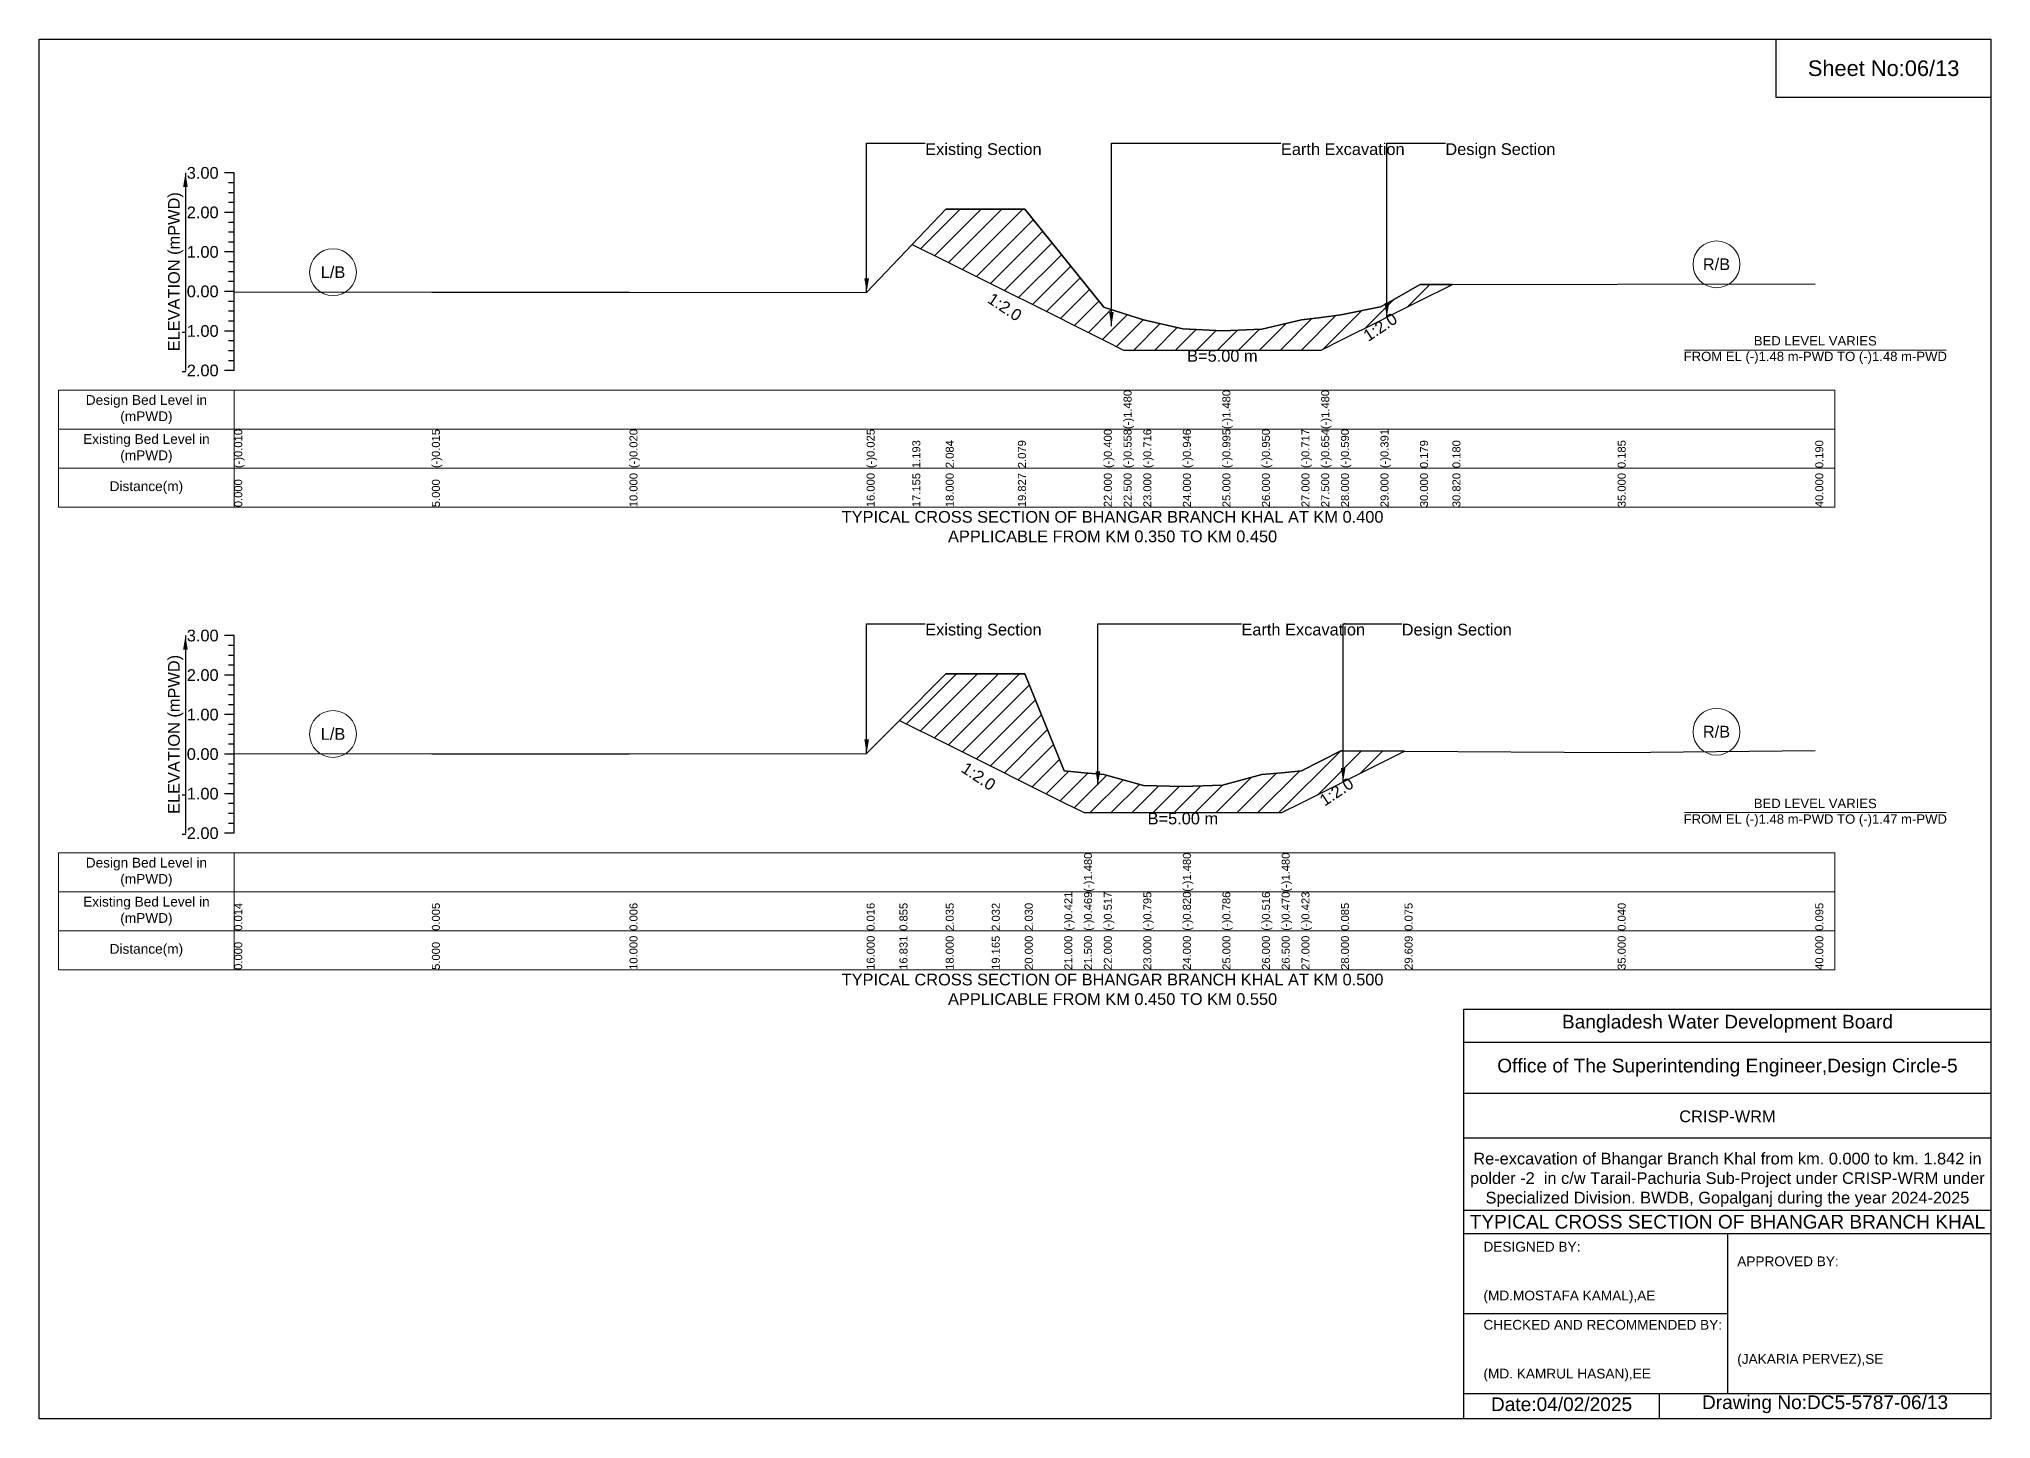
# Model space of a CAD drawing. Header units: inches. Extents: x 91000 to 238000, y -13637 to 0.
# Drawn here: x 150000 to 158000, y -5656 to 0 of the extents above; entities that cross this region are included whole.
import ezdxf

# ---------------------------------------------------------------- set-up
doc = ezdxf.new("R2010")
doc.units = ezdxf.units.IN
doc.header["$LTSCALE"] = 7
doc.header["$MEASUREMENT"] = 0
for name, color, linetype, lineweight in [('Cross section Data Border', 7, 'Continuous', 9), ('Cross Section Labels', 7, 'Continuous', 9), ('Existing_Bed_Level for Xsection', 7, 'Continuous', 25)]:
    doc.layers.add(name, color=color, linetype=linetype, lineweight=lineweight)
doc.styles.get("Standard").update_dxf_attribs({"font": 'arial.ttf'})
doc.dimstyles.get("Standard").update_dxf_attribs({"dimtxt": 0.18, "dimasz": 0.18, "dimexe": 0.18, "dimexo": 0.0625, "dimgap": 0.09, "dimtad": 0, "dimtih": 1, "dimtoh": 1, "dimdec": 4, "dimzin": 0, "dimdsep": 46, "dimtxsty": 'Standard', "dimcen": 0.09, "dimadec": 0, "dimazin": 0, "dimtfac": 1, "dimtdec": 4, "dimtofl": 0, "dimtmove": 0, "dimatfit": 3, "dimfxl": 1, "dimtolj": 1, "dimtzin": 0, "dimarcsym": 0})

msp = doc.modelspace()

# ---------------------------------------------------------------- hatches: boundary and pattern name
at = {"layer": 'Existing_Bed_Level for Xsection'}
h = msp.add_hatch(dxfattribs=at)
h.set_pattern_fill('ANSI31', color=256, scale=486, style=0)
h.paths.add_polyline_path([(153579.1, -841.6), (153716, -910.1), (154012, -1058.1), (154040, -1072.1), (154364, -1234.1), (154445, -1274.6), (154526, -1274.6), (154688, -1274.6), (154850, -1274.6), (155012, -1274.6), (155174, -1274.6), (155255, -1274.6), (155336, -1234.1), (155498, -1153.1), (155523.9, -1140.1), (155660, -1072.1), (155792.8, -1005.7), (155660, -1005.8), (155523.9, -1083.4), (155498, -1098.2), (155336, -1130.4), (155255, -1140.7), (155174, -1151), (155012, -1188.7), (154850, -1196), (154688, -1188.1), (154526, -1150.8), (154445, -1125.2), (154364, -1099.6), (154040, -698), (154012, -697.9), (153716, -697.2)])
h = msp.add_hatch(dxfattribs=at)
h.set_pattern_fill('ANSI31', color=256, scale=486, style=0)
h.paths.add_polyline_path([(153526.6, -2792.7), (153716, -2887.4), (153904.8, -2981.8), (154040, -3049.4), (154202, -3130.4), (154283, -3170.9), (154364, -3170.9), (154526, -3170.9), (154688, -3170.9), (154850, -3170.9), (155012, -3170.9), (155093, -3170.9), (155174, -3130.4), (155336, -3049.4), (155344.9, -3045), (155596.7, -2919.1), (155344.9, -2917.4), (155336, -2917.4), (155174, -2999.7), (155093, -3007.2), (155012, -3014.8), (154850, -3058.5), (154688, -3064), (154526, -3059.9), (154364, -3014.9), (154283, -3007.1), (154202, -2999.4), (154040, -2602.3), (153904.8, -2602), (153716, -2601.5)])

# ---------------------------------------------------------------- linework, layer by layer
for points in [[(150000, 0), (158000, 0), (158000, -5656), (150000, -5656)], [(157120, 0), (158000, 0), (158000, -240), (157120, -240)]]:
    msp.add_lwpolyline(points, close=True)
for points in [[(155840, -5656), (155840, -3976), (158000, -3976)], [(155840, -4112), (158000, -4112)], [(155840, -4320), (158000, -4320)], [(155840, -4504), (158000, -4504)], [(155840, -4800), (158000, -4800)], [(155840, -4896), (158000, -4896)], [(156920, -4896), (156920, -5552)], [(155840, -5224), (156920, -5224)], [(155840, -5552), (158000, -5552)], [(156640, -5552), (156640, -5656)]]:
    msp.add_lwpolyline(points)
at = {"layer": 'Cross section Data Border'}
for points in [[(150080, -1438.8), (157360, -1438.8), (157360, -1918.8), (150080, -1918.8)], [(150080, -3335.2), (157360, -3335.2), (157360, -3815.2), (150080, -3815.2)]]:
    msp.add_lwpolyline(points, close=True, dxfattribs=at)
for points in [[(150800, -1438.8), (150800, -1918.8)], [(150080, -1598.8), (157360, -1598.8)], [(150080, -1758.8), (157360, -1758.8)], [(150800, -3335.2), (150800, -3815.2)], [(150080, -3495.2), (157360, -3495.2)], [(150080, -3655.2), (157360, -3655.2)]]:
    msp.add_lwpolyline(points, dxfattribs=at)
at = {"layer": 'Cross Section Labels'}
for points in [[(156744.2, -1274.6), (157815.8, -1274.6)], [(156744.2, -3170.9), (157815.8, -3170.9)]]:
    msp.add_lwpolyline(points, dxfattribs=at)
for centre in [(151205, -955.8), (156875, -923.4), (151205, -2848.6), (156875, -2839.2)]:
    msp.add_circle(centre, 96, dxfattribs=at)
at = {"layer": 'Existing_Bed_Level for Xsection'}
for points in [[(150800, -548.8), (150760, -548.8)], [(150800, -1358.8), (150800, -1196.8), (150800, -1034.8), (150800, -872.8), (150800, -710.8), (150800, -548.8)], [(150800, -589.3), (150776, -589.3)], [(150800, -629.8), (150776, -629.8)], [(150800, -710.8), (150760, -710.8)], [(150800, -670.3), (150776, -670.3)], [(150800, -1036.4), (151610, -1037.2), (152420, -1038), (153392, -1038.9), (153579.1, -841.6), (153716, -697.2), (154012, -697.9), (154040, -698), (154364, -1099.6), (154445, -1125.2), (154445, -1125.2), (154526, -1150.8), (154688, -1188.1), (154850, -1196), (154850, -1196), (155012, -1188.7), (155174, -1151), (155255, -1140.7), (155255, -1140.7), (155336, -1130.4), (155498, -1098.2), (155523.9, -1083.4), (155660, -1005.8), (155792.8, -1005.7), (156470, -1004.8), (157280, -1004)], [(150800, -751.3), (150776, -751.3)], [(150800, -791.8), (150776, -791.8)], [(150800, -872.8), (150760, -872.8)], [(150800, -832.3), (150776, -832.3)], [(150800, -913.3), (150776, -913.3)], [(150800, -953.8), (150776, -953.8)], [(150800, -1034.8), (150760, -1034.8)], [(150800, -994.3), (150776, -994.3)], [(150800, -1075.3), (150776, -1075.3)], [(150800, -1115.8), (150776, -1115.8)], [(150800, -1196.8), (150760, -1196.8)], [(150800, -1156.3), (150776, -1156.3)], [(150800, -1237.3), (150776, -1237.3)], [(150800, -1277.8), (150776, -1277.8)], [(150800, -1358.8), (150760, -1358.8)], [(150800, -1318.3), (150776, -1318.3)], [(150800, -2445.2), (150760, -2445.2)], [(150800, -3255.2), (150800, -3093.2), (150800, -2931.2), (150800, -2769.2), (150800, -2607.2), (150800, -2445.2)], [(150800, -2485.7), (150776, -2485.7)], [(150800, -2526.2), (150776, -2526.2)], [(150800, -2607.2), (150760, -2607.2)], [(150800, -2566.7), (150776, -2566.7)], [(150800, -2928.9), (151610, -2930.3), (152420, -2930.2), (153392, -2928.6), (153526.6, -2792.7), (153716, -2601.5), (153904.8, -2602), (154040, -2602.3), (154202, -2999.4), (154283, -3007.1), (154283, -3007.1), (154364, -3014.9), (154526, -3059.9), (154688, -3064), (154688, -3064), (154850, -3058.5), (155012, -3014.8), (155093, -3007.2), (155093, -3007.2), (155174, -2999.7), (155336, -2917.4), (155344.9, -2917.4), (155596.7, -2919.1), (156470, -2924.7), (157280, -2915.8)], [(150800, -2647.7), (150776, -2647.7)], [(150800, -2688.2), (150776, -2688.2)], [(150800, -2769.2), (150760, -2769.2)], [(150800, -2728.7), (150776, -2728.7)], [(150800, -2809.7), (150776, -2809.7)], [(150800, -2850.2), (150776, -2850.2)], [(150800, -2931.2), (150760, -2931.2)], [(150800, -2890.7), (150776, -2890.7)], [(150800, -2971.7), (150776, -2971.7)], [(150800, -3012.2), (150776, -3012.2)], [(150800, -3093.2), (150760, -3093.2)], [(150800, -3052.7), (150776, -3052.7)], [(150800, -3133.7), (150776, -3133.7)], [(150800, -3174.2), (150776, -3174.2)], [(150800, -3255.2), (150760, -3255.2)], [(150800, -3214.7), (150776, -3214.7)]]:
    msp.add_lwpolyline(points, dxfattribs=at)
for points in [[(153579.1, -841.6), (153579.1, -841.6), (153716, -910.1), (154012, -1058.1), (154040, -1072.1), (154364, -1234.1), (154445, -1274.6), (154445, -1274.6), (154526, -1274.6), (154688, -1274.6), (154850, -1274.6), (154850, -1274.6), (155012, -1274.6), (155174, -1274.6), (155255, -1274.6), (155255, -1274.6), (155336, -1234.1), (155498, -1153.1), (155523.9, -1140.1), (155660, -1072.1), (155792.8, -1005.7), (155792.8, -1005.7), (155792.8, -1005.7), (155660, -1005.8), (155523.9, -1083.4), (155498, -1098.2), (155336, -1130.4), (155255, -1140.7), (155255, -1140.7), (155174, -1151), (155012, -1188.7), (154850, -1196), (154850, -1196), (154688, -1188.1), (154526, -1150.8), (154445, -1125.2), (154445, -1125.2), (154364, -1099.6), (154040, -698), (154012, -697.9), (153716, -697.2), (153579.1, -841.6)], [(153526.6, -2792.7), (153526.6, -2792.7), (153716, -2887.4), (153904.8, -2981.8), (154040, -3049.4), (154202, -3130.4), (154283, -3170.9), (154283, -3170.9), (154364, -3170.9), (154526, -3170.9), (154688, -3170.9), (154688, -3170.9), (154850, -3170.9), (155012, -3170.9), (155093, -3170.9), (155093, -3170.9), (155174, -3130.4), (155336, -3049.4), (155344.9, -3045), (155596.7, -2919.1), (155596.7, -2919.1), (155596.7, -2919.1), (155344.9, -2917.4), (155336, -2917.4), (155174, -2999.7), (155093, -3007.2), (155093, -3007.2), (155012, -3014.8), (154850, -3058.5), (154688, -3064), (154688, -3064), (154526, -3059.9), (154364, -3014.9), (154283, -3007.1), (154283, -3007.1), (154202, -2999.4), (154040, -2602.3), (153904.8, -2602), (153716, -2601.5), (153526.6, -2792.7)]]:
    msp.add_lwpolyline(points, close=True, dxfattribs=at)

# ---------------------------------------------------------------- texts
at = {"attachment_point": 5}
for s, insert, char_height in [('Sheet No:06/13', (157560, -120), 64), ('Bangladesh Water Development Board', (156920, -4036), 56), ('Office of The Superintending Engineer,Design Circle-5', (156920, -4216), 56)]:
    msp.add_mtext(s, dxfattribs=dict(at, insert=insert, char_height=char_height))
for s, insert, char_height, width, attachment_point in [('CRISP-WRM', (156920, -4416), 48, 2240, 5), ('Re-excavation of Bhangar Branch Khal from km. 0.000 to km. 1.842 in polder -2  in c/w Tarail-Pachuria Sub-Project under CRISP-WRM under Specialized Division. BWDB, Gopalganj during the year 2024-2025', (156920, -4676), 48, 2160, 5), ('TYPICAL CROSS SECTION OF BHANGAR BRANCH KHAL', (156920, -4848), 56, 2240, 5), ('DESIGNED BY:^J^J^J(MD.MOSTAFA KAMAL),AE', (155920, -5056), 40, 1120, 4), ('APPROVED BY:^J^J^J^J^J^J(JAKARIA PERVEZ),SE', (156960, -5216), 40, 1120, 4), ('CHECKED AND RECOMMENDED BY:^J^J^J(MD. KAMRUL HASAN),EE', (155920, -5376), 40, 1120, 4), ('Date:04/02/2025', (156240, -5596), 56, 1120, 5), ('Drawing No:DC5-5787-06/13', (157320, -5596), 56, 1760, 5)]:
    msp.add_mtext(s, dxfattribs=dict(insert=insert, char_height=char_height, width=width, attachment_point=attachment_point))
at = {"layer": 'Cross section Data Border', "char_height": 40, "width": 640, "attachment_point": 5}
for s, insert in [('Design Bed Level in (mPWD)', (150440, -1518.8)), ('Existing Bed Level in (mPWD)', (150440, -1678.8)), ('Distance(m)', (150440, -1838.8)), ('Design Bed Level in (mPWD)', (150440, -3415.2)), ('Existing Bed Level in (mPWD)', (150440, -3575.2)), ('Distance(m)', (150440, -3735.2))]:
    msp.add_mtext(s, dxfattribs=dict(at, insert=insert))
at = {"layer": 'Cross Section Labels'}
for s, insert, char_height, attachment_point in [('Existing Section', (153632, -427.3), 48, 1), ('Earth Excavation', (155090, -427.3), 48, 1), ('Design Section', (155763.9, -427.3), 48, 1), ('L/B', (151205, -955.8), 48, 5), ('R/B', (156875, -923.4), 48, 5), ('B=5.00 m', (154850, -1274.6), 48, 2), ('BED LEVEL VARIES ^JFROM EL (-)1.48 m-PWD TO (-)1.48 m-PWD', (157280, -1274.6), 38.4, 5), ('TYPICAL CROSS SECTION OF BHANGAR BRANCH KHAL AT KM 0.400^JAPPLICABLE FROM KM 0.350 TO KM 0.450', (154400, -1998.8), 48, 5), ('Existing Section', (153632, -2396.6), 48, 1), ('Earth Excavation', (154928, -2396.6), 48, 1), ('Design Section', (155584.9, -2396.6), 48, 1), ('L/B', (151205, -2848.6), 48, 5), ('R/B', (156875, -2839.2), 48, 5), ('BED LEVEL VARIES ^JFROM EL (-)1.48 m-PWD TO (-)1.47 m-PWD', (157280, -3170.9), 38.4, 5), ('B=5.00 m', (154688, -3170.9), 48, 2), ('TYPICAL CROSS SECTION OF BHANGAR BRANCH KHAL AT KM 0.500^JAPPLICABLE FROM KM 0.450 TO KM 0.550', (154400, -3895.2), 48, 5)]:
    msp.add_mtext(s, dxfattribs=dict(at, insert=insert, char_height=char_height, attachment_point=attachment_point))
at = {"layer": 'Cross Section Labels', "char_height": 48, "attachment_point": 2}
for insert, rotation in [((153971.5, -1078.3), 326.30993), ((155483.4, -1160.4), 33.69007), ((153864.3, -3002.1), 326.30993), ((155304.4, -3065.2), 33.69007)]:
    msp.add_mtext('1:2.0', dxfattribs=dict(at, insert=insert, rotation=rotation))
at = {"layer": 'Existing_Bed_Level for Xsection', "char_height": 48, "attachment_point": 6}
for s, insert in [('3.00', (150736, -548.8)), ('2.00', (150736, -710.8)), ('1.00', (150736, -872.8)), ('0.00', (150736, -1034.8)), ('-1.00', (150736, -1196.8)), ('-2.00', (150736, -1358.8)), ('3.00', (150736, -2445.2)), ('2.00', (150736, -2607.2)), ('1.00', (150736, -2769.2)), ('0.00', (150736, -2931.2)), ('-1.00', (150736, -3093.2)), ('-2.00', (150736, -3255.2))]:
    msp.add_mtext(s, dxfattribs=dict(at, insert=insert))
at = {"layer": 'Existing_Bed_Level for Xsection', "rotation": 90}
for s, insert, char_height, attachment_point in [('ELEVATION (mPWD)', (150560, -953.8), 48, 5), ('(-)1.480', (154445, -1598.8), 32.8, 1), ('(-)1.480', (154850, -1598.8), 32.8, 1), ('(-)1.480', (155255, -1598.8), 32.8, 1), ('(-)0.654', (155255, -1758.8), 32.8, 1), ('(-)0.010', (150800, -1758.8), 32.8, 1), ('(-)0.015', (151610, -1758.8), 32.8, 1), ('(-)0.020', (152420, -1758.8), 32.8, 1), ('(-)0.025', (153392, -1758.8), 32.8, 1), ('1.193', (153579.1, -1758.8), 32.8, 1), ('2.084', (153716, -1758.8), 32.8, 1), ('2.079', (154012, -1758.8), 32.8, 1), ('(-)0.400', (154364, -1758.8), 32.8, 1), ('(-)0.558', (154445, -1758.8), 32.8, 1), ('(-)0.716', (154526, -1758.8), 32.8, 1), ('(-)0.946', (154688, -1758.8), 32.8, 1), ('(-)0.995', (154850, -1758.8), 32.8, 1), ('(-)0.950', (155012, -1758.8), 32.8, 1), ('(-)0.717', (155174, -1758.8), 32.8, 1), ('(-)0.590', (155336, -1758.8), 32.8, 1), ('(-)0.391', (155498, -1758.8), 32.8, 1), ('0.179', (155660, -1758.8), 32.8, 1), ('0.180', (155792.8, -1758.8), 32.8, 1), ('0.185', (156470, -1758.8), 32.8, 1), ('0.190', (157280, -1758.8), 32.8, 1), ('0.000', (150800, -1918.8), 32.8, 1), ('5.000', (151610, -1918.8), 32.8, 1), ('10.000', (152420, -1918.8), 32.8, 1), ('16.000', (153392, -1918.8), 32.8, 1), ('17.155', (153579.1, -1918.8), 32.8, 1), ('18.000', (153716, -1918.8), 32.8, 1), ('19.827', (154012, -1918.8), 32.8, 1), ('22.000', (154364, -1918.8), 32.8, 1), ('22.500', (154445, -1918.8), 32.8, 1), ('23.000', (154526, -1918.8), 32.8, 1), ('24.000', (154688, -1918.8), 32.8, 1), ('25.000', (154850, -1918.8), 32.8, 1), ('26.000', (155012, -1918.8), 32.8, 1), ('27.000', (155174, -1918.8), 32.8, 1), ('27.500', (155255, -1918.8), 32.8, 1), ('28.000', (155336, -1918.8), 32.8, 1), ('29.000', (155498, -1918.8), 32.8, 1), ('30.000', (155660, -1918.8), 32.8, 1), ('30.820', (155792.8, -1918.8), 32.8, 1), ('35.000', (156470, -1918.8), 32.8, 1), ('40.000', (157280, -1918.8), 32.8, 1), ('ELEVATION (mPWD)', (150560, -2850.2), 48, 5), ('(-)1.480', (154283, -3495.2), 32.8, 1), ('(-)1.480', (154688, -3495.2), 32.8, 1), ('(-)1.480', (155093, -3495.2), 32.8, 1), ('(-)0.421', (154202, -3655.2), 32.8, 1), ('(-)0.469', (154283, -3655.2), 32.8, 1), ('(-)0.517', (154364, -3655.2), 32.8, 1), ('(-)0.795', (154526, -3655.2), 32.8, 1), ('(-)0.820', (154688, -3655.2), 32.8, 1), ('(-)0.786', (154850, -3655.2), 32.8, 1), ('(-)0.516', (155012, -3655.2), 32.8, 1), ('(-)0.470', (155093, -3655.2), 32.8, 1), ('(-)0.423', (155174, -3655.2), 32.8, 1), ('0.014', (150800, -3655.2), 32.8, 1), ('0.005', (151610, -3655.2), 32.8, 1), ('0.006', (152420, -3655.2), 32.8, 1), ('0.016', (153392, -3655.2), 32.8, 1), ('0.855', (153526.6, -3655.2), 32.8, 1), ('2.035', (153716, -3655.2), 32.8, 1), ('2.032', (153904.8, -3655.2), 32.8, 1), ('2.030', (154040, -3655.2), 32.8, 1), ('0.085', (155336, -3655.2), 32.8, 1), ('0.075', (155596.7, -3655.2), 32.8, 1), ('0.040', (156470, -3655.2), 32.8, 1), ('0.095', (157280, -3655.2), 32.8, 1), ('10.000', (152420, -3815.2), 32.8, 1), ('16.000', (153392, -3815.2), 32.8, 1), ('16.831', (153526.6, -3815.2), 32.8, 1), ('18.000', (153716, -3815.2), 32.8, 1), ('19.165', (153904.8, -3815.2), 32.8, 1), ('20.000', (154040, -3815.2), 32.8, 1), ('21.000', (154202, -3815.2), 32.8, 1), ('21.500', (154283, -3815.2), 32.8, 1), ('22.000', (154364, -3815.2), 32.8, 1), ('23.000', (154526, -3815.2), 32.8, 1), ('24.000', (154688, -3815.2), 32.8, 1), ('25.000', (154850, -3815.2), 32.8, 1), ('26.000', (155012, -3815.2), 32.8, 1), ('26.500', (155093, -3815.2), 32.8, 1), ('27.000', (155174, -3815.2), 32.8, 1), ('28.000', (155336, -3815.2), 32.8, 1), ('29.609', (155596.7, -3815.2), 32.8, 1), ('35.000', (156470, -3815.2), 32.8, 1), ('40.000', (157280, -3815.2), 32.8, 1), ('0.000', (150800, -3815.2), 32.8, 1), ('5.000', (151610, -3815.2), 32.8, 1)]:
    msp.add_mtext(s, dxfattribs=dict(at, insert=insert, char_height=char_height, attachment_point=attachment_point))

# ---------------------------------------------------------------- leaders
at = {"layer": 'Cross Section Labels', "annotation_type": 0, "has_hookline": 1, "hookline_direction": 0}
for points, text_width in [([(153392, -1038.9), (153392, -427.3), (153631.9, -427.3)], 467.2), ([(154395.1, -1176.2), (154395.1, -427.3), (155089.9, -427.3)], 497), ([(155523.9, -1140.1), (155523.9, -427.3), (155763.8, -427.3)], 441.2), ([(153392, -2928.6), (153392, -2396.6), (153631.9, -2396.6)], 467.2), ([(154339.7, -3058.5), (154339.7, -2396.6), (154927.9, -2396.6)], 497), ([(155344.9, -3045), (155344.9, -2396.6), (155584.8, -2396.6)], 441.2)]:
    msp.add_leader(points, dimstyle='Standard', override={"dimasz": 57.6}, dxfattribs=dict(at, text_width=text_width))
at = {"layer": 'Existing_Bed_Level for Xsection'}
for points in [[(150600, -548.8), (150600, -1358.8)], [(150600, -2445.2), (150600, -3255.2)]]:
    msp.add_leader(points, dimstyle='Standard', override={"dimasz": 57.6}, dxfattribs=at)

doc.saveas('drawing.dxf')
